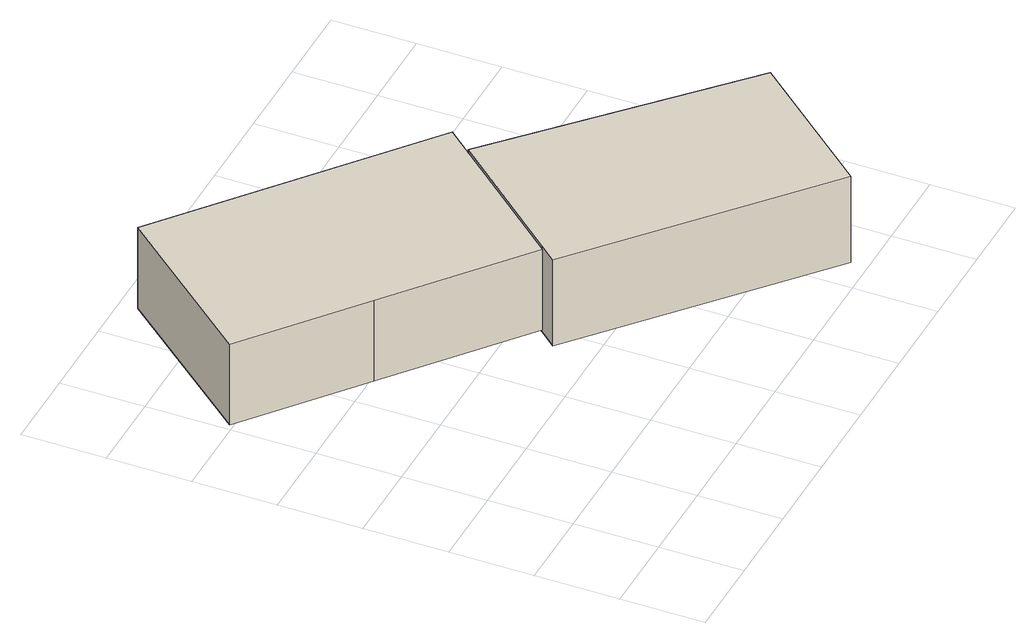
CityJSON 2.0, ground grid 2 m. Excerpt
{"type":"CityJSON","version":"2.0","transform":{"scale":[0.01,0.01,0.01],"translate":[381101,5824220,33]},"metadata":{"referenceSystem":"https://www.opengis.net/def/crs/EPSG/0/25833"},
"CityObjects":{
"building1":{"type":"Building","attributes":{"Gemeindeschluessel":"11000012","BezugspunktDach":"2200","function":"31001_2723","measuredHeight":2.15,"storeysAboveGround":1},"address":[{"country":"Germany","locality":"Berlin","thoroughfareNumber":"29 (1)","thoroughfareName":"Straße R (HOKA IV)"}],"geometry":[{"type":"Solid","lod":"1","boundaries":[[[[0,1,2,3,4,5]],[[6,7,8,9,10,11]],[[6,11,5,4]],[[7,6,4,3]],[[8,7,3,2]],[[9,8,2,1]],[[10,9,1,0]],[[11,10,0,5]]]]}]},
"building2":{"type":"Building","attributes":{"Gemeindeschluessel":"11000012","BezugspunktDach":"2200","function":"31001_1313","measuredHeight":2.7,"storeysAboveGround":1},"address":[{"country":"Germany","locality":"Berlin","thoroughfareNumber":"31 (2)","thoroughfareName":"Straße R (HOKA IV)"}],"geometry":[{"type":"Solid","lod":"1","boundaries":[[[[12,13,14,15,16]],[[17,18,19,20,21]],[[17,21,16,15]],[[18,17,15,14]],[[19,18,14,13]],[[20,19,13,12]],[[21,20,12,16]]]]}]}
},
"vertices":[
[278,790,227],[589,538,227],[832,821,227],[885,883,227],[303,1354,227],[10,1006,227],[303,1354,11],[885,883,11],[832,821,11],[589,538,11],[278,790,11],[10,1006,11],
[1082,40,236],[1344,347,236],[832,821,236],[589,538,236],[553,497,236],[589,538,6],[832,821,6],[1344,347,6],[1082,40,6],[553,497,6]
]}
